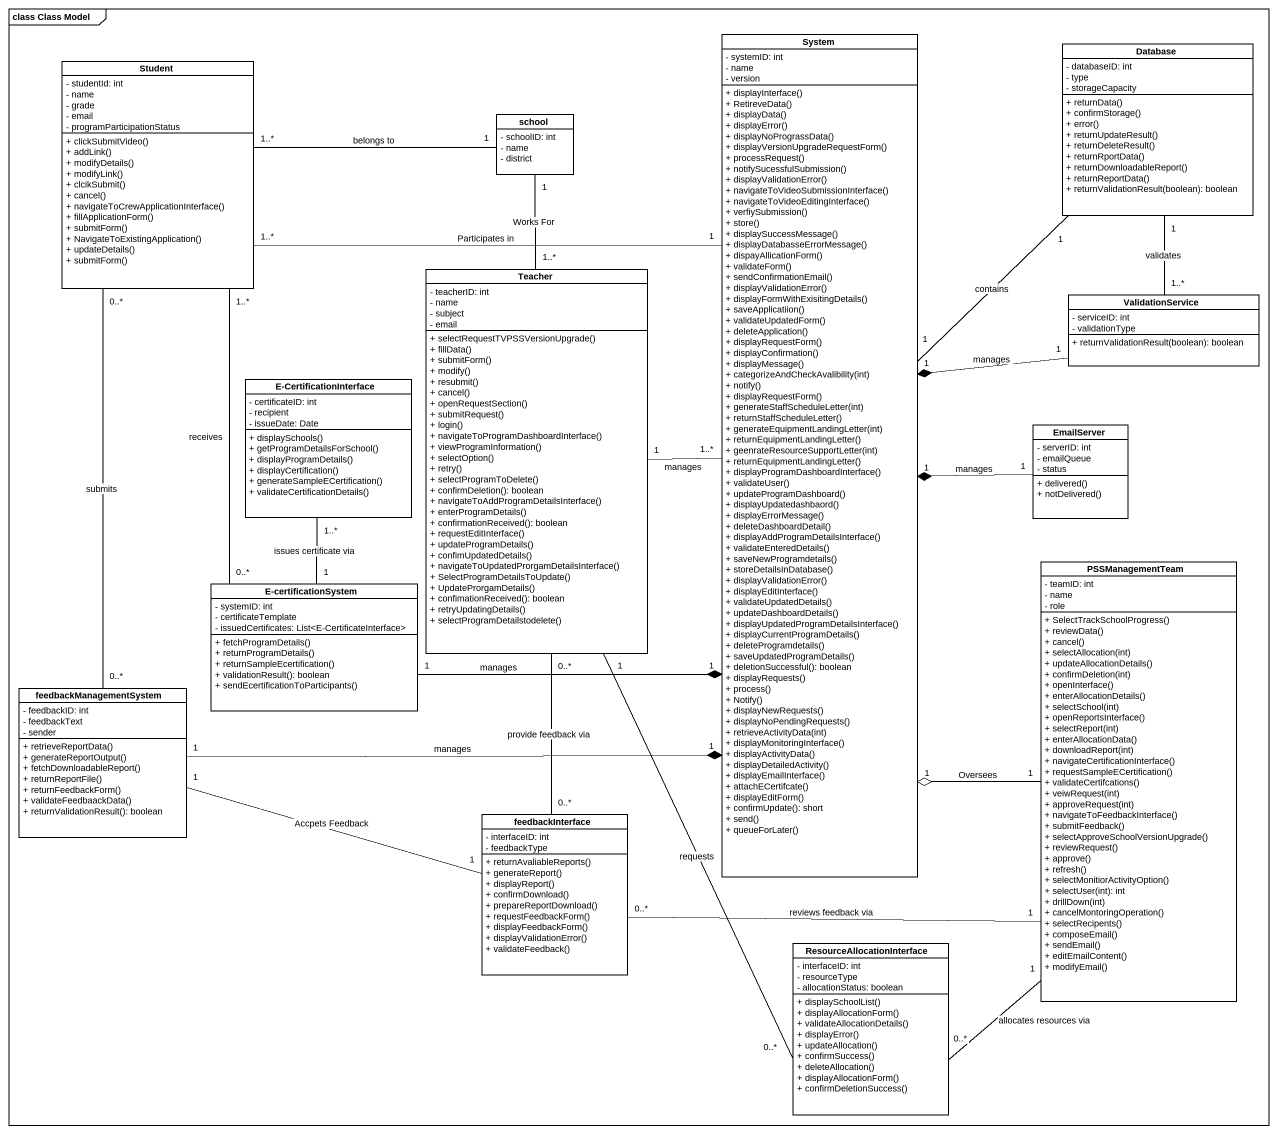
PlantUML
@startuml
mainframe class Class Model
hide circle
hide empty members
skinparam classAttributeIconSize 0
class System {
  - systemID: int
  - name
  - version
  + displayInterface()
  + RetireveData()
  + displayData()
  + displayError()
  + displayNoPrograssData()
  + displayVersionUpgradeRequestForm()
  + processRequest()
  + notifySucessfulSubmission()
  + displayValidationError()
  + navigateToVideoSubmissionInterface()
  + navigateToVideoEditingInterface()
  + verfiySubmission()
  + store()
  + displaySuccessMessage()
  + displayDatabasseErrorMessage()
  + dispayAllicationForm()
  + validateForm()
  + sendConfirmationEmail()
  + displayValidationError()
  + displayFormWithExisitingDetails()
  + saveApplicatiion()
  + validateUpdatedForm()
  + deleteApplication()
  + displayRequestForm()
  + displayConfirmation()
  + displayMessage()
  + categorizeAndCheckAvalibility(int)
  + notify()
  + displayRequestForm()
  + generateStaffScheduleLetter(int)
  + returnStaffScheduleLetter()
  + generateEquipmentLandingLetter(int)
  + returnEquipmentLandingLetter()
  + geenrateResourceSupportLetter(int)
  + returnEquipmentLandingLetter()
  + displayProgramDashboardInterface()
  + validateUser()
  + updateProgramDashboard()
  + displayUpdatedashbaord()
  + displayErrorMessage()
  + deleteDashboardDetail()
  + displayAddProgramDetailsInterface()
  + validateEnteredDetails()
  + saveNewProgramdetails()
  + storeDetailsInDatabase()
  + displayValidationError()
  + displayEditInterface()
  + validateUpdatedDetails()
  + updateDashboardDetails()
  + displayUpdatedProgramDetailsInterface()
  + displayCurrentProgramDetails()
  + deleteProgramdetails()
  + saveUpdatedProgramDetails()
  + deletionSuccessful(): boolean
  + displayRequests()
  + process()
  + Notify()
  + displayNewRequests()
  + displayNoPendingRequests()
  + retrieveActivityData(int)
  + displayMonitoringInterface()
  + displayActivityData()
  + displayDetailedActivity()
  + displayEmailInterface()
  + attachECertifcate()
  + displayEditForm()
  + confirmUpdate(): short
  + send()
  + queueForLater()
}
class "Database" as Database_ {
  - databaseID: int
  - type
  - storageCapacity
  + returnData()
  + confirmStorage()
  + error()
  + returnUpdateResult()
  + returnDeleteResult()
  + returnRportData()
  + returnDownloadableReport()
  + returnReportData()
  + returnValidationResult(boolean): boolean
}
class Student {
  - studentId: int
  - name
  - grade
  - email
  - programParticipationStatus
  + clickSubmitVideo()
  + addLink()
  + modifyDetails()
  + modifyLink()
  + clcikSubmit()
  + cancel()
  + navigateToCrewApplicationInterface()
  + fillApplicationForm()
  + submitForm()
  + NavigateToExistingApplication()
  + updateDetails()
  + submitForm()
}
class school {
  - schoolID: int
  - name
  - district
}
class Teacher {
  - teacherID: int
  - name
  - subject
  - email
  + selectRequestTVPSSVersionUpgrade()
  + fillData()
  + submitForm()
  + modify()
  + resubmit()
  + cancel()
  + openRequestSection()
  + submitRequest()
  + login()
  + navigateToProgramDashboardInterface()
  + viewProgramInformation()
  + selectOption()
  + retry()
  + selectProgramToDelete()
  + confirmDeletion(): boolean
  + navigateToAddProgramDetailsInterface()
  + enterProgramDetails()
  + confirmationReceived(): boolean
  + requestEditInterface()
  + updateProgramDetails()
  + confimUpdatedDetails()
  + navigateToUpdatedProrgamDetailsInterface()
  + SelectProgramDetailsToUpdate()
  + UpdateProrgamDetails()
  + confimationReceived(): boolean
  + retryUpdatingDetails()
  + selectProgramDetailstodelete()
}
class ValidationService {
  - serviceID: int
  - validationType
  + returnValidationResult(boolean): boolean
}
class "E-CertificationInterface" as E_CertificationInterface {
  - certificateID: int
  - recipient
  - issueDate: Date
  + displaySchools()
  + getProgramDetailsForSchool()
  + displayProgramDetails()
  + displayCertification()
  + generateSampleECertification()
  + validateCertificationDetails()
}
class EmailServer {
  - serverID: int
  - emailQueue
  - status
  + delivered()
  + notDelivered()
}
class "E-certificationSystem" as E_certificationSystem {
  - systemID: int
  - certificateTemplate
  - issuedCertificates: List<E-CertificateInterface>
  + fetchProgramDetails()
  + returnProgramDetails()
  + returnSampleEcertification()
  + validationResult(): boolean
  + sendEcertificationToParticipants()
}
class PSSManagementTeam {
  - teamID: int
  - name
  - role
  + SelectTrackSchoolProgress()
  + reviewData()
  + cancel()
  + selectAllocation(int)
  + updateAllocationDetails()
  + confirmDeletion(int)
  + openInterface()
  + enterAllocationDetails()
  + selectSchool(int)
  + openReportsInterface()
  + selectReport(int)
  + enterAllocationData()
  + downloadReport(int)
  + navigateCertificationInterface()
  + requestSampleECertification()
  + validateCertifcations()
  + veiwRequest(int)
  + approveRequest(int)
  + navigateToFeedbackInterface()
  + submitFeedback()
  + selectApproveSchoolVersionUpgrade()
  + reviewRequest()
  + approve()
  + refresh()
  + selectMonitiorActivityOption()
  + selectUser(int): int
  + drillDown(int)
  + cancelMontoringOperation()
  + selectRecipents()
  + composeEmail()
  + sendEmail()
  + editEmailContent()
  + modifyEmail()
}
class feedbackManagementSystem {
  - feedbackID: int
  - feedbackText
  - sender
  + retrieveReportData()
  + generateReportOutput()
  + fetchDownloadableReport()
  + returnReportFile()
  + returnFeedbackForm()
  + validateFeedbaackData()
  + returnValidationResult(): boolean
}
class feedbackInterface {
  - interfaceID: int
  - feedbackType
  + returnAvaliableReports()
  + generateReport()
  + displayReport()
  + confirmDownload()
  + prepareReportDownload()
  + requestFeedbackForm()
  + displayFeedbackForm()
  + displayValidationError()
  + validateFeedback()
}
class ResourceAllocationInterface {
  - interfaceID: int
  - resourceType
  - allocationStatus: boolean
  + displaySchoolList()
  + displayAllocationForm()
  + validateAllocationDetails()
  + displayError()
  + updateAllocation()
  + confirmSuccess()
  + deleteAllocation()
  + displayAllocationForm()
  + confirmDeletionSuccess()
}
System "1" -up- "1" Database_ : contains
Database_ "1" -- "1..*" ValidationService : validates
Student "1..*" -right- "1" System : Participates in
Student "1..*" -right- "1" school : belongs to
Student "1..*" -- "0..*" E_certificationSystem : receives
Student "0..*" -- "0..*" feedbackManagementSystem : submits
Teacher "1" -right- "1..*" System : manages
Teacher "1..*" -up- "1" school : Works For
Teacher "0..*" -- "0..*" feedbackInterface : provide feedback via
Teacher "1" -- "0..*" ResourceAllocationInterface : requests
ValidationService "1" -left-* "1" System : manages
EmailServer "1" -left-* "1" System : manages
E_certificationSystem "1" -right-* "1" System : manages
E_certificationSystem "1" -up- "1..*" E_CertificationInterface : issues certificate via
PSSManagementTeam "1" -up-o "1" System : Oversees
PSSManagementTeam "1" -left- "0..*" feedbackInterface : reviews feedback via
PSSManagementTeam "1" -- "0..*" ResourceAllocationInterface : allocates resources via
feedbackManagementSystem "1" -right-* "1" System : manages
feedbackManagementSystem "1" -right- "1" feedbackInterface : Accpets Feedback
@enduml
